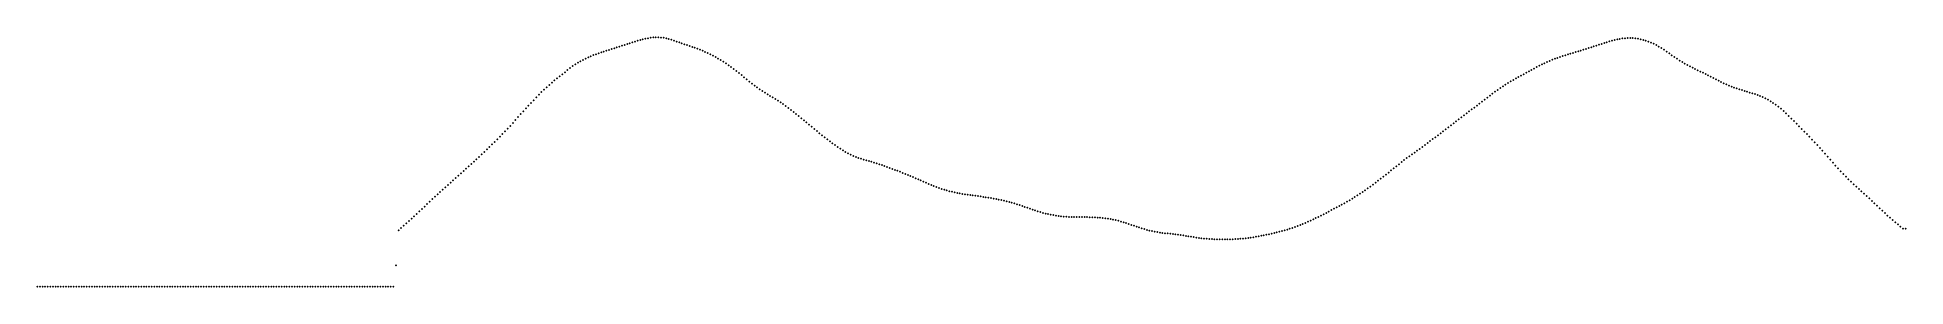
# Model space of a CAD drawing. Header units: metres. Extents: x 0 to 360, y 49 to 97.
import ezdxf

# ---------------------------------------------------------------- set-up
doc = ezdxf.new("R2010")
doc.units = ezdxf.units.M

msp = doc.modelspace()

# ---------------------------------------------------------------- linework, layer by layer
for p in [(118.5, 97.09), (119, 97.15), (119.5, 97.17), (120, 97.17), (120.5, 97.14), (121, 97.08), (107, 93.54), (107.5, 93.74), (108, 93.93), (108.5, 94.11), (109, 94.28), (109.5, 94.44), (110, 94.6), (110.5, 94.76), (111, 94.91), (111.5, 95.07), (112, 95.23), (112.5, 95.39), (113, 95.55), (113.5, 95.72), (114, 95.88), (114.5, 96.04), (115, 96.2), (115.5, 96.35), (116, 96.5), (116.5, 96.65), (117, 96.79), (117.5, 96.91), (118, 97.01), (121.5, 96.98), (122, 96.85), (122.5, 96.7), (123, 96.53), (123.5, 96.36), (124, 96.19), (124.5, 96.02), (125, 95.84), (125.5, 95.67), (126, 95.5), (126.5, 95.33), (127, 95.16), (127.5, 94.99), (128, 94.8), (128.5, 94.59), (129, 94.38), (129.5, 94.14), (130, 93.9), (130.5, 93.64), (294, 93.55), (294.5, 93.71), (295, 93.87), (295.5, 94.02), (296, 94.17), (296.5, 94.33), (297, 94.48), (297.5, 94.63), (298, 94.79), (298.5, 94.95), (299, 95.11), (299.5, 95.26), (300, 95.42), (300.5, 95.58), (301, 95.74), (301.5, 95.9), (302, 96.07), (302.5, 96.23), (303, 96.39), (303.5, 96.53), (304, 96.67), (304.5, 96.78), (305, 96.88), (305.5, 96.96), (306, 97.01), (306.5, 97.03), (307, 97.04), (307.5, 97.02), (308, 96.98), (308.5, 96.91), (309, 96.81), (309.5, 96.68), (310, 96.54), (310.5, 96.36), (311, 96.16), (311.5, 95.93), (312, 95.67), (312.5, 95.39), (313, 95.09), (313.5, 94.77), (314, 94.43), (314.5, 94.08), (315, 93.73), (101.5, 90.08), (102, 90.46), (102.5, 90.86), (103, 91.25), (103.5, 91.63), (104, 91.98), (104.5, 92.28), (105, 92.57), (105.5, 92.84), (106, 93.09), (106.5, 93.32), (131, 93.37), (131.5, 93.09), (132, 92.79), (132.5, 92.48), (133, 92.15), (133.5, 91.81), (134, 91.46), (134.5, 91.1), (135, 90.71), (135.5, 90.31), (136, 89.9), (286.5, 90.08), (287, 90.36), (287.5, 90.63), (288, 90.9), (288.5, 91.17), (289, 91.44), (289.5, 91.7), (290, 91.95), (290.5, 92.19), (291, 92.42), (291.5, 92.64), (292, 92.85), (292.5, 93.04), (293, 93.22), (293.5, 93.39), (315.5, 93.38), (316, 93.04), (316.5, 92.71), (317, 92.41), (317.5, 92.12), (318, 91.85), (318.5, 91.58), (319, 91.33), (319.5, 91.08), (320, 90.83), (320.5, 90.59), (321, 90.35), (321.5, 90.11), (97.5, 86.63), (98, 87.08), (98.5, 87.53), (99, 88.01), (99.5, 88.44), (100, 88.87), (100.5, 89.28), (101, 89.69), (136.5, 89.49), (137, 89.07), (137.5, 88.66), (138, 88.27), (138.5, 87.89), (139, 87.52), (139.5, 87.17), (140, 86.83), (140.5, 86.51), (280.5, 86.31), (281, 86.68), (281.5, 87.04), (282, 87.39), (282.5, 87.73), (283, 88.06), (283.5, 88.38), (284, 88.68), (284.5, 88.98), (285, 89.26), (285.5, 89.54), (286, 89.81), (322, 89.86), (322.5, 89.6), (323, 89.35), (323.5, 89.09), (324, 88.84), (324.5, 88.59), (325, 88.34), (325.5, 88.11), (326, 87.89), (326.5, 87.7), (327, 87.49), (327.5, 87.33), (328, 87.16), (328.5, 87.01), (329, 86.85), (329.5, 86.7), (330, 86.55), (330.5, 86.4), (94, 82.95), (94.5, 83.48), (95, 84), (95.5, 84.52), (96, 85.05), (96.5, 85.6), (97, 86.13), (141, 86.2), (141.5, 85.9), (142, 85.6), (142.5, 85.3), (143, 85), (143.5, 84.67), (144, 84.33), (144.5, 83.96), (145, 83.58), (145.5, 83.19), (146, 82.8), (276, 82.91), (276.5, 83.28), (277, 83.65), (277.5, 84.02), (278, 84.4), (278.5, 84.78), (279, 85.17), (279.5, 85.55), (280, 85.93), (331, 86.24), (331.5, 86.06), (332, 85.87), (332.5, 85.66), (333, 85.43), (333.5, 85.17), (334, 84.88), (334.5, 84.55), (335, 84.2), (335.5, 83.82), (336, 83.41), (336.5, 82.97), (91, 79.58), (91.5, 80.11), (92, 80.65), (92.5, 81.23), (93, 81.83), (93.5, 82.41), (146.5, 82.4), (147, 82), (147.5, 81.6), (148, 81.19), (148.5, 80.78), (149, 80.37), (149.5, 79.96), (150, 79.54), (150.5, 79.12), (271, 79.1), (271.5, 79.48), (272, 79.86), (272.5, 80.24), (273, 80.62), (273.5, 81.01), (274, 81.39), (274.5, 81.78), (275, 82.16), (275.5, 82.53), (337, 82.51), (337.5, 82.03), (338, 81.53), (338.5, 81.04), (339, 80.53), (339.5, 80.03), (340, 79.53), (87, 75.59), (87.5, 76.07), (88, 76.56), (88.5, 77.05), (89, 77.54), (89.5, 78.04), (90, 78.54), (90.5, 79.05), (151, 78.71), (151.5, 78.31), (152, 77.92), (152.5, 77.53), (153, 77.15), (153.5, 76.78), (154, 76.42), (154.5, 76.07), (155, 75.72), (266.5, 75.7), (267, 76.07), (267.5, 76.44), (268, 76.82), (268.5, 77.2), (269, 77.58), (269.5, 77.95), (270, 78.33), (270.5, 78.71), (340.5, 79.03), (341, 78.53), (341.5, 78.02), (342, 77.5), (342.5, 76.98), (343, 76.44), (343.5, 75.89), (83.5, 72.31), (84, 72.76), (84.5, 73.22), (85, 73.69), (85.5, 74.16), (86, 74.63), (86.5, 75.11), (155.5, 75.4), (156, 75.1), (156.5, 74.83), (157, 74.58), (157.5, 74.35), (158, 74.15), (158.5, 73.97), (159, 73.8), (159.5, 73.65), (160, 73.5), (160.5, 73.36), (161, 73.21), (161.5, 73.06), (162, 72.9), (162.5, 72.73), (163, 72.56), (163.5, 72.38), (164, 72.2), (164.5, 72.02), (261.5, 71.95), (262, 72.35), (262.5, 72.75), (263, 73.15), (263.5, 73.53), (264, 73.91), (264.5, 74.27), (265, 74.63), (265.5, 74.99), (266, 75.34), (344, 75.34), (344.5, 74.78), (345, 74.2), (345.5, 73.63), (346, 73.05), (346.5, 72.48), (347, 71.92), (79.5, 68.74), (80, 69.19), (80.5, 69.63), (81, 70.08), (81.5, 70.53), (82, 70.97), (82.5, 71.42), (83, 71.86), (165, 71.84), (165.5, 71.66), (166, 71.47), (166.5, 71.28), (167, 71.08), (167.5, 70.89), (168, 70.68), (168.5, 70.47), (169, 70.26), (169.5, 70.04), (170, 69.83), (170.5, 69.61), (171, 69.39), (171.5, 69.17), (172, 68.96), (172.5, 68.75), (173, 68.54), (173.5, 68.35), (257, 68.45), (257.5, 68.82), (258, 69.19), (258.5, 69.56), (259, 69.95), (259.5, 70.34), (260, 70.74), (260.5, 71.14), (261, 71.54), (347.5, 71.38), (348, 70.85), (348.5, 70.34), (349, 69.85), (349.5, 69.37), (350, 68.9), (350.5, 68.44), (75.5, 65.07), (76, 65.54), (76.5, 66.02), (77, 66.49), (77.5, 66.95), (78, 67.4), (78.5, 67.85), (79, 68.3), (174, 68.16), (174.5, 67.99), (175, 67.83), (175.5, 67.69), (176, 67.55), (176.5, 67.43), (177, 67.31), (177.5, 67.21), (178, 67.12), (178.5, 67.03), (179, 66.95), (179.5, 66.88), (180, 66.81), (180.5, 66.74), (181, 66.67), (181.5, 66.6), (182, 66.53), (182.5, 66.46), (183, 66.39), (183.5, 66.31), (184, 66.23), (184.5, 66.14), (185, 66.04), (185.5, 65.94), (186, 65.83), (186.5, 65.72), (187, 65.6), (187.5, 65.47), (188, 65.33), (188.5, 65.18), (189, 65.03), (189.5, 64.86), (251.5, 64.95), (252, 65.23), (252.5, 65.51), (253, 65.8), (253.5, 66.09), (254, 66.4), (254.5, 66.72), (255, 67.05), (255.5, 67.4), (256, 67.74), (256.5, 68.1), (351, 67.98), (351.5, 67.52), (352, 67.07), (352.5, 66.61), (353, 66.15), (353.5, 65.68), (354, 65.21), (354.5, 64.74), (71.5, 61.36), (72, 61.81), (72.5, 62.26), (73, 62.72), (73.5, 63.18), (74, 63.64), (74.5, 64.11), (75, 64.59), (190, 64.7), (190.5, 64.53), (191, 64.35), (191.5, 64.18), (192, 64.01), (192.5, 63.84), (193, 63.68), (193.5, 63.52), (194, 63.38), (194.5, 63.25), (195, 63.13), (195.5, 63.03), (196, 62.94), (196.5, 62.85), (197, 62.78), (197.5, 62.72), (198, 62.67), (198.5, 62.63), (199, 62.6), (199.5, 62.58), (200, 62.56), (200.5, 62.55), (201, 62.55), (201.5, 62.55), (202, 62.55), (202.5, 62.55), (203, 62.54), (203.5, 62.53), (204, 62.51), (204.5, 62.48), (205, 62.44), (205.5, 62.39), (206, 62.33), (206.5, 62.26), (207, 62.18), (207.5, 62.09), (208, 61.98), (208.5, 61.85), (209, 61.71), (209.5, 61.56), (210, 61.4), (210.5, 61.24), (244, 61.24), (244.5, 61.45), (245, 61.66), (245.5, 61.89), (246, 62.12), (246.5, 62.36), (247, 62.61), (247.5, 62.86), (248, 63.11), (248.5, 63.37), (249, 63.63), (249.5, 63.9), (250, 64.16), (250.5, 64.42), (251, 64.68), (355, 64.26), (355.5, 63.78), (356, 63.32), (356.5, 62.86), (357, 62.42), (357.5, 61.99), (358, 61.56), (358.5, 61.15), (70, 60.02), (70.5, 60.48), (71, 60.92), (211, 61.07), (211.5, 60.89), (212, 60.72), (212.5, 60.56), (213, 60.39), (213.5, 60.24), (214, 60.1), (214.5, 59.97), (215, 59.86), (215.5, 59.76), (216, 59.67), (216.5, 59.59), (217, 59.52), (217.5, 59.46), (218, 59.41), (218.5, 59.35), (219, 59.29), (219.5, 59.23), (220, 59.17), (220.5, 59.1), (221, 59.02), (221.5, 58.95), (222, 58.87), (222.5, 58.78), (223, 58.7), (223.5, 58.63), (224, 58.55), (224.5, 58.49), (225, 58.43), (225.5, 58.38), (226, 58.35), (226.5, 58.32), (227, 58.3), (227.5, 58.3), (228, 58.29), (228.5, 58.29), (229, 58.29), (229.5, 58.29), (230, 58.3), (230.5, 58.31), (231, 58.33), (231.5, 58.36), (232, 58.39), (232.5, 58.43), (233, 58.48), (233.5, 58.54), (234, 58.61), (234.5, 58.69), (235, 58.77), (235.5, 58.86), (236, 58.96), (236.5, 59.06), (237, 59.16), (237.5, 59.27), (238, 59.37), (238.5, 59.49), (239, 59.6), (239.5, 59.73), (240, 59.86), (240.5, 60.01), (241, 60.16), (241.5, 60.32), (242, 60.48), (242.5, 60.66), (243, 60.84), (243.5, 61.04), (359, 60.74), (359.5, 60.33), (360, 60.33), (69.5, 53.27), (0.5, 49.17), (1, 49.17), (1.5, 49.17), (2, 49.17), (2.5, 49.17), (3, 49.17), (3.5, 49.17), (4, 49.17), (4.5, 49.17), (5, 49.17), (5.5, 49.17), (6, 49.17), (6.5, 49.17), (7, 49.17), (7.5, 49.17), (8, 49.17), (8.5, 49.17), (9, 49.17), (9.5, 49.17), (10, 49.17), (10.5, 49.17), (11, 49.17), (11.5, 49.17), (12, 49.17), (12.5, 49.17), (13, 49.17), (13.5, 49.17), (14, 49.17), (14.5, 49.17), (15, 49.17), (15.5, 49.17), (16, 49.17), (16.5, 49.17), (17, 49.17), (17.5, 49.17), (18, 49.17), (18.5, 49.17), (19, 49.17), (19.5, 49.17), (20, 49.17), (20.5, 49.17), (21, 49.17), (21.5, 49.17), (22, 49.17), (22.5, 49.17), (23, 49.17), (23.5, 49.17), (24, 49.17), (24.5, 49.17), (25, 49.17), (25.5, 49.17), (26, 49.17), (26.5, 49.17), (27, 49.17), (27.5, 49.17), (28, 49.17), (28.5, 49.17), (29, 49.17), (29.5, 49.17), (30, 49.17), (30.5, 49.17), (31, 49.17), (31.5, 49.17), (32, 49.17), (32.5, 49.17), (33, 49.17), (33.5, 49.17), (34, 49.17), (34.5, 49.17), (35, 49.17), (35.5, 49.17), (36, 49.17), (36.5, 49.17), (37, 49.17), (37.5, 49.17), (38, 49.17), (38.5, 49.17), (39, 49.17), (39.5, 49.17), (40, 49.17), (40.5, 49.17), (41, 49.17), (41.5, 49.17), (42, 49.17), (42.5, 49.17), (43, 49.17), (43.5, 49.17), (44, 49.17), (44.5, 49.17), (45, 49.17), (45.5, 49.17), (46, 49.17), (46.5, 49.17), (47, 49.17), (47.5, 49.17), (48, 49.17), (48.5, 49.17), (49, 49.17), (49.5, 49.17), (50, 49.17), (50.5, 49.17), (51, 49.17), (51.5, 49.17), (52, 49.17), (52.5, 49.17), (53, 49.17), (53.5, 49.17), (54, 49.17), (54.5, 49.17), (55, 49.17), (55.5, 49.17), (56, 49.17), (56.5, 49.17), (57, 49.17), (57.5, 49.17), (58, 49.17), (58.5, 49.17), (59, 49.17), (59.5, 49.17), (60, 49.17), (60.5, 49.17), (61, 49.17), (61.5, 49.17), (62, 49.17), (62.5, 49.17), (63, 49.17), (63.5, 49.17), (64, 49.17), (64.5, 49.17), (65, 49.17), (65.5, 49.17), (66, 49.17), (66.5, 49.17), (67, 49.17), (67.5, 49.17), (68, 49.17), (68.5, 49.17), (69, 49.17)]:
    msp.add_point(p)

doc.saveas('drawing.dxf')
